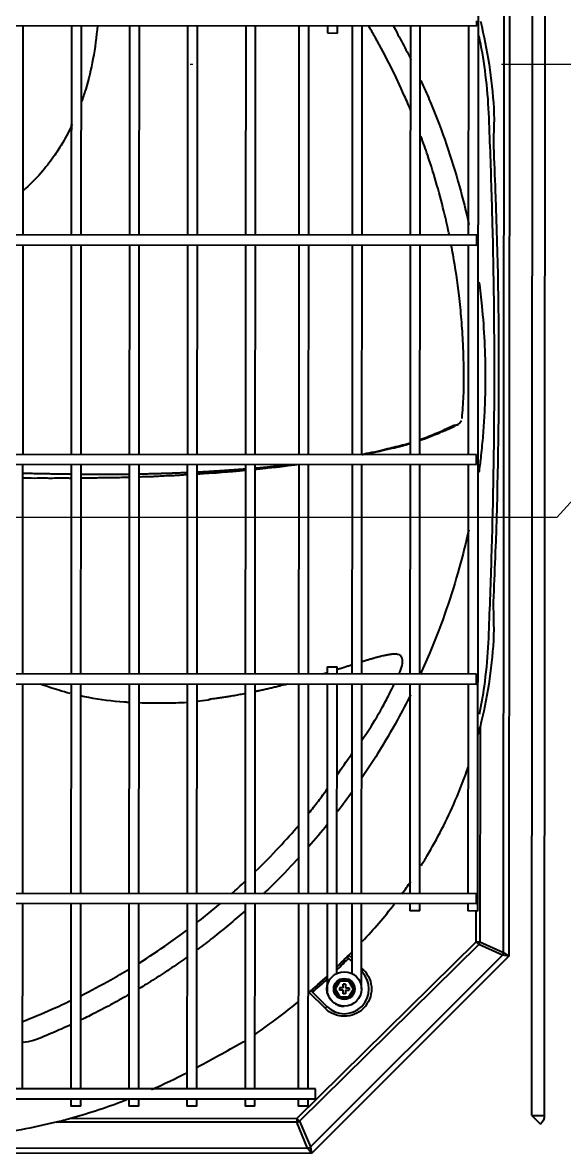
# Model space of a CAD drawing. Extents: x 58467 to 79089, y -33726 to -17391.
# Drawn here: x 72378.04 to 72399.96, y -20731.11 to -20685.37 of the extents above; entities that cross this region are included whole.
import ezdxf
from ezdxf.enums import TextEntityAlignment as Align

# ---------------------------------------------------------------- set-up
doc = ezdxf.new("R2010")
doc.units = 0
doc.header["$LTSCALE"] = 100
doc.linetypes.add('DASHDOT2', pattern=[0.5, 0.25, -0.125, 0, -0.125])
doc.layers.add('+ENTE-ST-DOSEME USTU KONDDRENAJ', color=110, linetype='DOSEMEUSTUKONDENSDRENAJ_LINE', lineweight=40)
doc.layers.add('BA_axis', color=5, linetype='DASHDOT2')
doc.layers.add('BA_text_material', color=12, linetype='Continuous')
doc.styles.add('dim', font='simplex.shx', dxfattribs={"width": 0.7})
doc.styles.add('text1', font='arial.ttf', dxfattribs={"height": 20})
doc.linetypes.add('DOSEMEUSTUKONDENSDRENAJ_LINE', pattern='A,300,-40,["CD",Standard,S=15,R=0,X=-35,Y=-7.5],0', length=340)
doc.dimstyles.new('1_100', dxfattribs={"dimtxt": 8, "dimasz": 3, "dimexe": 6, "dimexo": 0, "dimgap": 2, "dimtad": 0, "dimdec": 1, "dimzin": 11, "dimtxsty": 'dim', "dimblk": 'DOT', "dimcen": 0, "dimdle": 1.25, "dimclrt": 256, "dimadec": 0, "dimazin": 0, "dimtfac": 1.25, "dimtdec": 1, "dimtix": 1, "dimtofl": 0, "dimtmove": 1, "dimatfit": 3, "dimldrblk": 'DOT', "dimfxl": 20, "dimfxlon": 1, "dimtolj": 1, "dimtzin": 0, "dimarcsym": 0})

# ---------------------------------------------------------------- blocks, each defined once
blk = doc.blocks.new('*U176')
blk.add_line((0, 0), (0, -696))
at = {"linetype": 'Continuous', "style": 'text1'}
blk.add_attdef('1', text='', height=40, dxfattribs=at).set_placement((0, 38), align=Align.MIDDLE)
blk = doc.blocks.new('AXIS')
at = {"layer": 'BA_axis', "xscale": -1, "rotation": 270}
blk.add_blockref('*U176', (4176.09, -33135.267), dxfattribs=at)
blk = doc.blocks.new('_Dot')
at = {"color": 0, "linetype": 'ByBlock', "lineweight": -2}
blk.add_line((-0.5, 0), (-1, 0), dxfattribs=at)
at = {"color": 0, "linetype": 'ByBlock', "const_width": 0.5}
blk.add_lwpolyline([(-0.25, 0, 1), (0.25, 0, 1)], format="xyb", close=True, dxfattribs=at)
blk = doc.blocks.new('4. KAT')
at = {"color": 3}
for p, q in [((54186.454, -33430.655, -3.339), (54186.495, -33362.65, -3.339)), ((54186.995, -33362.65, -3.339), (54186.954, -33430.655, -3.339)), ((54185.547, -33375.163, -3.339), (54185.517, -33424.218, -3.339)), ((54185.305, -33424.066, -3.339), (54185.335, -33375.315, -3.339)), ((54184.263, -33422.387, -3.339), (54184.291, -33376.994, -3.339)), ((54065.865, -33386.5, -3.339), (54184.228, -33386.572, -3.339)), ((54165.869, -33395.04, -3.339), (54165.874, -33386.562, -3.339)), ((54167.824, -33386.563, -3.339), (54167.819, -33395.041, -3.339)), ((54168.219, -33395.042, -3.339), (54168.224, -33386.563, -3.339)), ((54170.173, -33386.564, -3.339), (54170.168, -33395.043, -3.339)), ((54170.568, -33395.043, -3.339), (54170.573, -33386.564, -3.339)), ((54172.523, -33386.566, -3.339), (54172.518, -33395.044, -3.339)), ((54172.918, -33395.044, -3.339), (54172.923, -33386.566, -3.339)), ((54174.873, -33386.567, -3.339), (54174.868, -33395.046, -3.339)), ((54175.268, -33395.046, -3.339), (54175.273, -33386.567, -3.339)), ((54177.029, -33386.568, -3.339), (54177.024, -33395.047, -3.339)), ((54177.424, -33395.047, -3.339), (54177.429, -33386.569, -3.339)), ((54178.186, -33386.568, -3.339), (54178.186, -33386.868, -3.339)), ((54178.586, -33386.869, -3.339), (54178.586, -33386.569, -3.339)), ((54179.186, -33386.569, -3.339), (54179.181, -33395.048, -3.339)), ((54179.581, -33395.048, -3.339), (54179.586, -33386.57, -3.339)), ((54181.536, -33386.571, -3.339), (54181.531, -33395.05, -3.339)), ((54181.93, -33395.05, -3.339), (54181.936, -33386.571, -3.339)), ((54183.885, -33386.572, -3.339), (54183.88, -33395.051, -3.339)), ((54184.228, -33386.572, -3.339), (54184.228, -33386.372, -3.339)), ((54178.186, -33386.868, -3.339), (54178.586, -33386.869, -3.339)), ((54184.223, -33395.051, -3.339), (54065.86, -33394.979, -3.339)), ((54065.86, -33395.379, -3.339), (54184.223, -33395.451, -3.339)), ((54184.223, -33395.251, -3.339), (54184.223, -33395.051, -3.339)), ((54184.223, -33395.451, -3.339), (54184.223, -33395.251, -3.339)), ((54165.864, -33403.918, -3.339), (54165.869, -33395.44, -3.339)), ((54167.818, -33395.441, -3.339), (54167.813, -33403.919, -3.339)), ((54168.213, -33403.919, -3.339), (54168.218, -33395.442, -3.339)), ((54170.168, -33395.443, -3.339), (54170.163, -33403.92, -3.339)), ((54170.563, -33403.921, -3.339), (54170.568, -33395.443, -3.339)), ((54172.518, -33395.444, -3.339), (54172.513, -33403.922, -3.339)), ((54172.912, -33403.922, -3.339), (54172.918, -33395.444, -3.339)), ((54174.867, -33395.446, -3.339), (54174.862, -33403.923, -3.339)), ((54175.262, -33403.923, -3.339), (54175.267, -33395.446, -3.339)), ((54177.024, -33395.447, -3.339), (54177.019, -33403.925, -3.339)), ((54177.419, -33403.925, -3.339), (54177.424, -33395.447, -3.339)), ((54179.18, -33395.448, -3.339), (54179.175, -33403.926, -3.339)), ((54179.575, -33403.926, -3.339), (54179.581, -33395.448, -3.339)), ((54181.53, -33395.449, -3.339), (54181.525, -33403.928, -3.339)), ((54181.925, -33403.928, -3.339), (54181.93, -33395.449, -3.339)), ((54183.88, -33395.451, -3.339), (54183.875, -33403.929, -3.339)), ((54184.218, -33403.929, -3.339), (54065.855, -33403.857, -3.339)), ((54184.218, -33404.129, -3.339), (54184.218, -33403.929, -3.339)), ((54065.855, -33404.257, -3.339), (54184.217, -33404.329, -3.339)), ((54165.858, -33412.796, -3.339), (54165.863, -33404.318, -3.339)), ((54167.813, -33404.319, -3.339), (54167.808, -33412.798, -3.339)), ((54168.208, -33412.798, -3.339), (54168.213, -33404.319, -3.339)), ((54170.163, -33404.32, -3.339), (54170.158, -33412.799, -3.339)), ((54170.557, -33412.799, -3.339), (54170.563, -33404.321, -3.339)), ((54172.512, -33404.322, -3.339), (54172.507, -33412.8, -3.339)), ((54172.907, -33412.801, -3.339), (54172.912, -33404.322, -3.339)), ((54174.862, -33404.323, -3.339), (54174.857, -33412.802, -3.339)), ((54175.257, -33412.802, -3.339), (54175.262, -33404.323, -3.339)), ((54177.018, -33404.325, -3.339), (54177.013, -33412.803, -3.339)), ((54177.413, -33412.803, -3.339), (54177.418, -33404.325, -3.339)), ((54179.175, -33404.326, -3.339), (54179.17, -33412.805, -3.339)), ((54179.57, -33412.805, -3.339), (54179.575, -33404.326, -3.339)), ((54179.57, -33412.805, -3.339), (54179.575, -33404.326, -3.339)), ((54181.525, -33404.327, -3.339), (54181.52, -33412.806, -3.339)), ((54181.92, -33412.807, -3.339), (54181.925, -33404.327, -3.339)), ((54183.874, -33404.328, -3.339), (54183.869, -33412.808, -3.339)), ((54184.217, -33404.329, -3.339), (54184.218, -33404.129, -3.339)), ((54184.212, -33412.808, -3.339), (54065.849, -33412.736, -3.339)), ((54178.171, -33412.504, -3.339), (54178.17, -33412.805, -3.339)), ((54178.57, -33412.805, -3.339), (54178.571, -33412.505, -3.339)), ((54065.849, -33413.136, -3.339), (54184.212, -33413.208, -3.339)), ((54165.853, -33421.675, -3.339), (54165.858, -33413.196, -3.339)), ((54167.808, -33413.198, -3.339), (54167.802, -33421.676, -3.339)), ((54168.202, -33421.676, -3.339), (54168.208, -33413.198, -3.339)), ((54170.157, -33413.199, -3.339), (54170.152, -33421.678, -3.339)), ((54170.552, -33421.678, -3.339), (54170.557, -33413.199, -3.339)), ((54172.507, -33413.2, -3.339), (54172.502, -33421.679, -3.339)), ((54172.902, -33421.679, -3.339), (54172.907, -33413.201, -3.339)), ((54174.857, -33413.202, -3.339), (54174.851, -33421.68, -3.339)), ((54175.251, -33421.681, -3.339), (54175.256, -33413.202, -3.339)), ((54177.013, -33413.203, -3.339), (54177.008, -33421.682, -3.339)), ((54177.408, -33421.682, -3.339), (54177.413, -33413.203, -3.339)), ((54178.17, -33413.204, -3.339), (54178.165, -33421.683, -3.339)), ((54178.565, -33421.683, -3.339), (54178.57, -33413.205, -3.339)), ((54179.17, -33413.205, -3.339), (54179.164, -33421.683, -3.339)), ((54179.565, -33421.683, -3.339), (54179.57, -33413.205, -3.339)), ((54181.519, -33413.206, -3.339), (54181.514, -33421.685, -3.339)), ((54181.914, -33421.685, -3.339), (54181.919, -33413.207, -3.339)), ((54183.869, -33413.208, -3.339), (54183.864, -33421.686, -3.339)), ((54184.212, -33413.008, -3.339), (54184.212, -33412.808, -3.339)), ((54184.212, -33413.208, -3.339), (54184.212, -33413.008, -3.339)), ((54184.354, -33414.952, -3.339), (54184.348, -33423.632, -3.339)), ((54184.207, -33421.687, -3.339), (54065.844, -33421.615, -3.339)), ((54184.207, -33421.887, -3.339), (54184.207, -33421.687, -3.339)), ((54184.207, -33422.087, -3.339), (54184.207, -33421.887, -3.339)), ((54065.844, -33422.015, -3.339), (54184.207, -33422.087, -3.339)), ((54165.848, -33429.58, -3.339), (54165.853, -33422.075, -3.339)), ((54167.802, -33422.076, -3.339), (54167.798, -33429.581, -3.339)), ((54168.198, -33429.581, -3.339), (54168.202, -33422.076, -3.339)), ((54170.152, -33422.078, -3.339), (54170.147, -33429.583, -3.339)), ((54170.547, -33429.583, -3.339), (54170.552, -33422.078, -3.339)), ((54172.502, -33422.079, -3.339), (54172.497, -33429.584, -3.339)), ((54172.897, -33429.584, -3.339), (54172.901, -33422.079, -3.339)), ((54174.851, -33422.088, -3.339), (54174.84, -33422.081, -3.339)), ((54174.851, -33422.08, -3.339), (54174.847, -33429.585, -3.339)), ((54175.247, -33429.586, -3.339), (54175.251, -33422.081, -3.339)), ((54177.008, -33422.082, -3.339), (54177.003, -33429.587, -3.339)), ((54177.403, -33429.587, -3.339), (54177.408, -33422.082, -3.339)), ((54178.165, -33422.083, -3.339), (54178.164, -33423.217, -3.339)), ((54178.564, -33423.217, -3.339), (54178.565, -33422.083, -3.339)), ((54179.164, -33422.083, -3.339), (54179.164, -33423.218, -3.339)), ((54179.564, -33423.218, -3.339), (54179.564, -33422.083, -3.339)), ((54181.514, -33422.085, -3.339), (54181.514, -33422.385, -3.339)), ((54181.914, -33422.385, -3.339), (54181.514, -33422.385, -3.339)), ((54181.914, -33422.385, -3.339), (54181.914, -33422.085, -3.339)), ((54183.864, -33422.086, -3.339), (54183.863, -33422.386, -3.339)), ((54184.263, -33422.387, -3.339), (54183.863, -33422.386, -3.339)), ((54184.193, -33423.632, -3.339), (54184.194, -33422.386, -3.339)), ((54178.164, -33422.908, -3.339), (54178.163, -33424.371, -3.339)), ((54178.563, -33424.371, -3.339), (54178.564, -33422.908, -3.339)), ((54179.164, -33423.218, -3.339), (54179.163, -33423.5, -3.339)), ((54179.563, -33423.501, -3.339), (54179.563, -33423.218, -3.339)), ((54176.946, -33430.776, -3.339), (54184.193, -33423.632, -3.339)), ((54184.303, -33423.742, -3.339), (54177.056, -33430.886, -3.339)), ((54179.163, -33423.5, -3.339), (54179.163, -33423.866, -3.339)), ((54179.563, -33423.866, -3.339), (54179.563, -33423.501, -3.339)), ((54184.193, -33423.632, -3.339), (54184.348, -33423.632, -3.339)), ((54184.193, -33423.632, -3.339), (54184.303, -33423.742, -3.339)), ((54185.26, -33424.176, -3.339), (54184.303, -33423.742, -3.339)), ((54184.348, -33423.632, -3.339), (54185.305, -33424.066, -3.339)), ((54177.489, -33431.933, -3.339), (54185.26, -33424.176, -3.339)), ((54185.517, -33424.218, -3.339), (54177.531, -33432.191, -3.339)), ((54178.164, -33424.148, -3.339), (54178.163, -33425.525, -3.339)), ((54178.563, -33424.909, -3.339), (54178.563, -33424.149, -3.339)), ((54179.048, -33424.171, -3.339), (54179.163, -33424.286, -3.339)), ((54179.163, -33423.866, -3.339), (54179.163, -33424.149, -3.339)), ((54179.163, -33423.866, -3.339), (54179.163, -33423.866, -3.339)), ((54179.163, -33423.866, -3.339), (54179.163, -33423.866, -3.339)), ((54179.163, -33424.149, -3.339), (54179.163, -33424.909, -3.339)), ((54179.562, -33425.54, -3.339), (54179.563, -33424.149, -3.339)), ((54179.563, -33423.866, -3.339), (54179.563, -33423.866, -3.339)), ((54179.563, -33424.149, -3.339), (54179.563, -33423.866, -3.339)), ((54185.517, -33424.218, -3.339), (54185.26, -33424.176, -3.339)), ((54185.305, -33424.066, -3.339), (54185.517, -33424.218, -3.339)), ((54179.163, -33424.427, -3.339), (54178.978, -33424.242, -3.339)), ((54179.563, -33424.686, -3.339), (54179.641, -33424.764, -3.339)), ((54179.57, -33424.835, -3.339), (54179.563, -33424.828, -3.339)), ((54179.641, -33424.764, -3.339), (54179.57, -33424.835, -3.339)), ((54178.437, -33425.541, -3.339), (54178.65, -33425.173, -3.339)), ((54178.65, -33425.909, -3.339), (54178.437, -33425.541, -3.339)), ((54178.495, -33425.541, -3.339), (54178.437, -33425.541, -3.339)), ((54178.679, -33425.223, -3.339), (54178.495, -33425.541, -3.339)), ((54178.495, -33425.541, -3.339), (54178.679, -33425.859, -3.339)), ((54178.65, -33425.173, -3.339), (54179.075, -33425.174, -3.339)), ((54178.679, -33425.223, -3.339), (54178.65, -33425.173, -3.339)), ((54178.662, -33425.491, -3.339), (54178.662, -33425.591, -3.339)), ((54178.812, -33425.491, -3.339), (54178.662, -33425.491, -3.339)), ((54178.812, -33425.591, -3.339), (54178.662, -33425.591, -3.339)), ((54179.046, -33425.224, -3.339), (54178.679, -33425.223, -3.339)), ((54178.912, -33425.342, -3.339), (54178.812, -33425.341, -3.339)), ((54178.812, -33425.491, -3.339), (54178.812, -33425.341, -3.339)), ((54178.812, -33425.741, -3.339), (54178.812, -33425.591, -3.339)), ((54178.912, -33425.342, -3.339), (54178.912, -33425.491, -3.339)), ((54178.912, -33425.491, -3.339), (54179.062, -33425.492, -3.339)), ((54178.912, -33425.591, -3.339), (54178.912, -33425.741, -3.339)), ((54178.912, -33425.591, -3.339), (54179.062, -33425.592, -3.339)), ((54179.075, -33425.174, -3.339), (54179.046, -33425.224, -3.339)), ((54179.23, -33425.542, -3.339), (54179.046, -33425.224, -3.339)), ((54179.046, -33425.86, -3.339), (54179.23, -33425.542, -3.339)), ((54179.062, -33425.492, -3.339), (54179.062, -33425.592, -3.339)), ((54179.075, -33425.174, -3.339), (54179.287, -33425.542, -3.339)), ((54179.287, -33425.542, -3.339), (54179.075, -33425.91, -3.339)), ((54179.287, -33425.542, -3.339), (54179.23, -33425.542, -3.339)), ((54178.084, -33426.319, -3.339), (54177.447, -33425.681, -3.339)), ((54177.523, -33425.616, -3.339), (54178.155, -33426.248, -3.339)), ((54178.679, -33425.859, -3.339), (54178.65, -33425.909, -3.339)), ((54179.075, -33425.91, -3.339), (54178.65, -33425.909, -3.339)), ((54178.679, -33425.859, -3.339), (54179.046, -33425.86, -3.339)), ((54178.912, -33425.741, -3.339), (54178.812, -33425.741, -3.339)), ((54179.075, -33425.91, -3.339), (54179.046, -33425.86, -3.339)), ((54178.084, -33426.319, -3.339), (54178.155, -33426.248, -3.339)), ((54177.703, -33429.587, -3.339), (54072.248, -33429.523, -3.339)), ((54177.703, -33429.787, -3.339), (54177.703, -33429.587, -3.339)), ((54072.247, -33429.923, -3.339), (54177.703, -33429.987, -3.339)), ((54167.797, -33429.981, -3.339), (54167.797, -33430.281, -3.339)), ((54168.197, -33430.282, -3.339), (54168.197, -33429.981, -3.339)), ((54170.147, -33429.983, -3.339), (54170.147, -33430.283, -3.339)), ((54170.547, -33430.283, -3.339), (54170.547, -33429.983, -3.339)), ((54172.497, -33429.984, -3.339), (54172.497, -33430.284, -3.339)), ((54172.896, -33430.284, -3.339), (54172.897, -33429.984, -3.339)), ((54174.846, -33429.985, -3.339), (54174.846, -33430.286, -3.339)), ((54175.246, -33430.286, -3.339), (54175.246, -33429.986, -3.339)), ((54177.003, -33429.987, -3.339), (54177.003, -33430.287, -3.339)), ((54177.403, -33430.287, -3.339), (54177.403, -33429.987, -3.339)), ((54177.703, -33429.987, -3.339), (54177.703, -33429.787, -3.339)), ((54168.197, -33430.282, -3.339), (54167.797, -33430.281, -3.339)), ((54170.547, -33430.283, -3.339), (54170.147, -33430.283, -3.339)), ((54172.896, -33430.284, -3.339), (54172.497, -33430.284, -3.339)), ((54175.246, -33430.286, -3.339), (54174.846, -33430.286, -3.339)), ((54177.403, -33430.287, -3.339), (54177.003, -33430.287, -3.339)), ((54176.946, -33430.931, -3.339), (54167.199, -33430.925, -3.339)), ((54167.784, -33430.77, -3.339), (54176.946, -33430.776, -3.339)), ((54176.946, -33430.776, -3.339), (54176.946, -33430.931, -3.339)), ((54176.946, -33430.776, -3.339), (54177.056, -33430.886, -3.339)), ((54177.379, -33431.979, -3.339), (54176.946, -33430.931, -3.339)), ((54177.056, -33430.886, -3.339), (54177.489, -33431.933, -3.339)), ((54186.454, -33430.655, -3.339), (54186.954, -33430.655, -3.339)), ((54186.454, -33430.655, -3.339), (54186.807, -33431.008, -3.339)), ((54072.526, -33431.915, -3.339), (54177.379, -33431.979, -3.339)), ((54177.531, -33432.191, -3.339), (54177.379, -33431.979, -3.339)), ((54177.489, -33431.933, -3.339), (54177.531, -33432.191, -3.339)), ((54177.531, -33432.191, -3.339), (54072.373, -33432.127, -3.339))]:
    blk.add_line(p, q, dxfattribs=at)
for radius in [0.7, 0.425, 0.425]:
    blk.add_circle((54178.862, -33425.541, -3.339), radius, dxfattribs=at)
at = {"color": 3, "extrusion": (0, 0, -1)}
for centre, radius, start, end in [((-54178.862, -33425.541, 3.339), 1.1, 135.0349, 315.0349), ((-54186.454, -33430.655, 3.339), 0.5, 180.0349, 225.0349)]:
    blk.add_arc(centre, radius, start, end, dxfattribs=at)
at = {"color": 3}
blk.add_arc((54178.862, -33425.541, -3.339), 1, 224.9651, 44.9651, dxfattribs=at)
for centre, major_axis in [((54184.193, -33423.632, -3.339), (-0.084, -0.203)), ((54185.15, -33424.066, -3.339), (-0.084, -0.203)), ((54176.946, -33430.776, -3.339), (-0.203, -0.084)), ((54177.379, -33431.823, -3.339), (-0.203, -0.084))]:
    blk.add_ellipse(centre, major_axis=major_axis, ratio=0.678598, start_param=1.296782, end_param=1.844811, dxfattribs=at)
for points, knots in [([(54168.874, -33386.563, -3.339), (54168.838, -33387.019, -3.339), (54168.722, -33387.886, -3.339), (54168.479, -33388.911, -3.339), (54168.295, -33389.476, -3.339), (54168.237, -33389.641, -3.339)], [0, 0, 0, 0, 0.437836, 0.834264, 1, 1, 1, 1]), ([(54181.557, -33390.011, -3.339), (54181.475, -33389.813, -3.339), (54181.048, -33388.817, -3.339), (54180.474, -33387.665, -3.339), (54179.931, -33386.722, -3.339), (54179.839, -33386.565, -3.339)], [0, 0, 0, 0, 0.170646, 0.861893, 1, 1, 1, 1]), ([(54180.823, -33386.557, -3.339), (54180.894, -33386.683, -3.339), (54181.092, -33387.039, -3.339), (54181.338, -33387.504, -3.339), (54181.509, -33387.844, -3.339), (54181.561, -33387.95, -3.339)], [0, 0, 0, 0, 0.275017, 0.774969, 1, 1, 1, 1]), ([(54184.371, -33386.395, -3.339), (54184.658, -33387.549, -3.339), (54184.836, -33388.721, -3.339), (54184.945, -33390.506, -3.339), (54184.88, -33391.102, -3.339), (54184.935, -33392.295, -3.339), (54184.959, -33392.892, -3.339), (54185.067, -33395.88, -3.339), (54185.109, -33398.278, -3.339), (54185.107, -33400.674, -3.339)], [0, 0, 0, 0, 0.25, 0.25, 0.375, 0.375, 0.5, 0.5, 1, 1, 1, 1]), ([(54184.938, -33400.794, -3.339), (54184.939, -33398.721, -3.339), (54184.913, -33396.649, -3.339), (54184.835, -33393.541, -3.339), (54184.803, -33392.505, -3.339), (54184.745, -33390.952, -3.339), (54184.728, -33390.434, -3.339), (54184.674, -33389.402, -3.339), (54184.626, -33388.889, -3.339), (54184.494, -33387.91, -3.339), (54184.413, -33387.443, -3.339), (54184.315, -33386.979, -3.339)], [0, 0, 0, 0, 0.44833, 0.44833, 0.672495, 0.672495, 0.784577, 0.784577, 0.89666, 0.89666, 1, 1, 1, 1]), ([(54181.964, -33388.795, -3.339), (54182.001, -33388.876, -3.339), (54182.142, -33389.19, -3.339), (54182.741, -33390.585, -3.339), (54183.379, -33392.442, -3.339), (54183.788, -33394.094, -3.339), (54183.901, -33394.61, -3.339)], [0, 0, 0, 0, 0.043362, 0.168663, 0.74173, 1, 1, 1, 1]), ([(54167.859, -33390.564, -3.339), (54167.742, -33390.813, -3.339), (54167.519, -33391.238, -3.339), (54167.12, -33391.865, -3.339), (54166.634, -33392.504, -3.339), (54166.187, -33392.965, -3.339), (54165.905, -33393.215, -3.339), (54165.875, -33393.242, -3.339)], [0, 0, 0, 0, 0.248237, 0.430741, 0.666692, 0.9639, 1, 1, 1, 1]), ([(54183.113, -33395.051, -3.339), (54183.056, -33394.778, -3.339), (54182.816, -33393.704, -3.339), (54182.433, -33392.366, -3.339), (54182.057, -33391.3, -3.339), (54181.96, -33391.039, -3.339)], [0, 0, 0, 0, 0.204786, 0.80511, 1, 1, 1, 1]), ([(54183.625, -33402.457, -3.339), (54183.655, -33402.153, -3.339), (54183.698, -33401.561, -3.339), (54183.704, -33400.56, -3.339), (54183.681, -33399.526, -3.339), (54183.611, -33398.462, -3.339), (54183.491, -33397.257, -3.339), (54183.344, -33396.258, -3.339), (54183.217, -33395.577, -3.339), (54183.193, -33395.45, -3.339)], [0, 0, 0, 0, 0.125694, 0.246952, 0.424132, 0.567334, 0.705272, 0.945108, 1, 1, 1, 1]), ([(54184.311, -33396.938, -3.339), (54184.354, -33397.263, -3.339), (54184.448, -33398.064, -3.339), (54184.547, -33399.35, -3.339), (54184.561, -33400.311, -3.339), (54184.567, -33400.794, -3.339)], [0, 0, 0, 0, 0.254972, 0.625378, 1, 1, 1, 1]), ([(54184.567, -33400.794, -3.339), (54184.565, -33401.069, -3.339), (54184.56, -33401.617, -3.339), (54184.523, -33402.436, -3.339), (54184.465, -33403.248, -3.339), (54184.391, -33403.986, -3.339), (54184.333, -33404.453, -3.339), (54184.306, -33404.651, -3.339)], [0, 0, 0, 0, 0.213165, 0.424969, 0.635409, 0.844484, 1, 1, 1, 1]), ([(54184.338, -33414.418, -3.339), (54184.414, -33414.045, -3.339), (54184.478, -33413.669, -3.339), (54184.603, -33412.775, -3.339), (54184.654, -33412.255, -3.339), (54184.714, -33411.214, -3.339), (54184.73, -33410.693, -3.339), (54184.791, -33409.131, -3.339), (54184.825, -33408.089, -3.339), (54184.908, -33404.963, -3.339), (54184.937, -33402.879, -3.339), (54184.938, -33400.794, -3.339)], [0, 0, 0, 0, 0.084354, 0.084354, 0.19881, 0.19881, 0.313265, 0.313265, 0.542177, 0.542177, 1, 1, 1, 1]), ([(54185.107, -33400.674, -3.339), (54185.106, -33403.072, -3.339), (54185.061, -33405.468, -3.339), (54184.95, -33408.46, -3.339), (54184.924, -33409.059, -3.339), (54184.868, -33410.253, -3.339), (54184.932, -33410.851, -3.339), (54184.82, -33412.637, -3.339), (54184.64, -33413.806, -3.339), (54184.354, -33414.952, -3.339)], [0, 0, 0, 0, 0.5, 0.5, 0.625, 0.625, 0.75, 0.75, 1, 1, 1, 1]), ([(54181.925, -33403.312, -3.339), (54181.976, -33403.294, -3.339), (54182.235, -33403.201, -3.339), (54182.577, -33403.062, -3.339), (54182.935, -33402.906, -3.339), (54183.114, -33402.817, -3.339), (54183.226, -33402.764, -3.339), (54183.313, -33402.732, -3.339), (54183.406, -33402.723, -3.339), (54183.451, -33402.715, -3.339), (54183.47, -33402.712, -3.339)], [0, 0, 0, 0, 0.085996, 0.432677, 0.579521, 0.710147, 0.777201, 0.826739, 0.904569, 1, 1, 1, 1]), ([(54183.336, -33402.771, -3.339), (54183.368, -33402.753, -3.339), (54183.432, -33402.717, -3.339), (54183.506, -33402.677, -3.339), (54183.555, -33402.621, -3.339), (54183.589, -33402.57, -3.339), (54183.603, -33402.543, -3.339)], [0, 0, 0, 0, 0.181976, 0.413188, 0.708779, 1, 1, 1, 1]), ([(54181.926, -33403.346, -3.339), (54181.953, -33403.337, -3.339), (54182.015, -33403.315, -3.339), (54182.099, -33403.285, -3.339), (54182.178, -33403.256, -3.339), (54182.256, -33403.226, -3.339), (54182.332, -33403.196, -3.339), (54182.419, -33403.162, -3.339), (54182.493, -33403.132, -3.339), (54182.565, -33403.102, -3.339), (54182.626, -33403.077, -3.339), (54182.687, -33403.052, -3.339), (54182.755, -33403.023, -3.339), (54182.821, -33402.994, -3.339), (54182.887, -33402.966, -3.339), (54182.938, -33402.944, -3.339), (54182.994, -33402.92, -3.339), (54183.039, -33402.9, -3.339), (54183.093, -33402.877, -3.339), (54183.134, -33402.859, -3.339), (54183.181, -33402.838, -3.339), (54183.223, -33402.82, -3.339), (54183.258, -33402.805, -3.339), (54183.295, -33402.788, -3.339), (54183.311, -33402.782, -3.339), (54183.316, -33402.78, -3.339)], [0, 0, 0, 0, 0.047147, 0.107974, 0.148526, 0.189077, 0.249904, 0.290456, 0.351283, 0.391834, 0.432386, 0.472937, 0.513489, 0.574316, 0.614867, 0.655419, 0.69597, 0.736522, 0.777073, 0.817625, 0.858176, 0.898727, 0.939279, 0.97983, 1, 1, 1, 1]), ([(54179.58, -33403.91, -3.339), (54179.645, -33403.897, -3.339), (54179.861, -33403.851, -3.339), (54180.072, -33403.812, -3.339), (54180.422, -33403.735, -3.339), (54180.627, -33403.671, -3.339), (54180.863, -33403.621, -3.339), (54181.044, -33403.581, -3.339), (54181.226, -33403.534, -3.339), (54181.372, -33403.491, -3.339), (54181.468, -33403.463, -3.339), (54181.528, -33403.445, -3.339), (54181.558, -33403.435, -3.339), (54181.574, -33403.43, -3.339)], [0, 0, 0, 0, 0.098734, 0.346332, 0.396322, 0.571696, 0.645977, 0.72631, 0.812723, 0.903867, 0.955533, 0.977657, 1, 1, 1, 1]), ([(54179.582, -33403.919, -3.339), (54179.604, -33403.915, -3.339), (54179.682, -33403.901, -3.339), (54179.787, -33403.881, -3.339), (54179.924, -33403.855, -3.339), (54180.033, -33403.834, -3.339), (54180.169, -33403.807, -3.339), (54180.276, -33403.785, -3.339), (54180.396, -33403.759, -3.339), (54180.503, -33403.736, -3.339), (54180.622, -33403.71, -3.339), (54180.74, -33403.682, -3.339), (54180.846, -33403.657, -3.339), (54180.951, -33403.632, -3.339), (54181.055, -33403.605, -3.339), (54181.158, -33403.579, -3.339), (54181.259, -33403.551, -3.339), (54181.36, -33403.523, -3.339), (54181.453, -33403.497, -3.339), (54181.507, -33403.48, -3.339), (54181.525, -33403.475, -3.339)], [0, 0, 0, 0, 0.032531, 0.11396, 0.154675, 0.236104, 0.276818, 0.358248, 0.398962, 0.460034, 0.521106, 0.582177, 0.643249, 0.683964, 0.745036, 0.806107, 0.846822, 0.907894, 0.968965, 1, 1, 1, 1]), ([(54172.913, -33404.71, -3.339), (54172.919, -33404.709, -3.339), (54173.041, -33404.7, -3.339), (54173.243, -33404.68, -3.339), (54173.456, -33404.665, -3.339), (54173.631, -33404.658, -3.339), (54173.794, -33404.65, -3.339), (54174.005, -33404.622, -3.339), (54174.236, -33404.607, -3.339), (54174.455, -33404.594, -3.339), (54174.658, -33404.574, -3.339), (54174.788, -33404.559, -3.339), (54174.865, -33404.55, -3.339)], [0, 0, 0, 0, 0.008799, 0.183646, 0.34505, 0.408603, 0.460825, 0.566791, 0.701254, 0.778856, 0.862109, 1, 1, 1, 1]), ([(54172.922, -33404.624, -3.339), (54172.951, -33404.623, -3.339), (54173.045, -33404.618, -3.339), (54173.171, -33404.611, -3.339), (54173.333, -33404.602, -3.339), (54173.478, -33404.594, -3.339), (54173.64, -33404.584, -3.339), (54173.801, -33404.574, -3.339), (54173.946, -33404.565, -3.339), (54174.108, -33404.554, -3.339), (54174.255, -33404.544, -3.339), (54174.419, -33404.533, -3.339), (54174.566, -33404.522, -3.339), (54174.71, -33404.511, -3.339), (54174.807, -33404.503, -3.339), (54174.856, -33404.5, -3.339), (54174.857, -33404.5, -3.339)], [0, 0, 0, 0, 0.043677, 0.144139, 0.194371, 0.294833, 0.370179, 0.445526, 0.545988, 0.596219, 0.696681, 0.772028, 0.847375, 0.922721, 0.998068, 1, 1, 1, 1]), ([(54175.259, -33404.466, -3.339), (54175.282, -33404.464, -3.339), (54175.367, -33404.457, -3.339), (54175.483, -33404.447, -3.339), (54175.64, -33404.433, -3.339), (54175.782, -33404.42, -3.339), (54175.941, -33404.404, -3.339), (54176.084, -33404.39, -3.339), (54176.226, -33404.376, -3.339), (54176.381, -33404.36, -3.339), (54176.52, -33404.345, -3.339), (54176.632, -33404.333, -3.339), (54176.683, -33404.328, -3.339), (54176.704, -33404.325, -3.339)], [0, 0, 0, 0, 0.045948, 0.175933, 0.240925, 0.370909, 0.468398, 0.565886, 0.663374, 0.760863, 0.890847, 0.955839, 1, 1, 1, 1]), ([(54175.26, -33404.515, -3.339), (54175.281, -33404.514, -3.339), (54175.338, -33404.509, -3.339), (54175.487, -33404.496, -3.339), (54175.704, -33404.46, -3.339), (54175.96, -33404.441, -3.339), (54176.187, -33404.419, -3.339), (54176.417, -33404.388, -3.339), (54176.644, -33404.355, -3.339), (54176.834, -33404.336, -3.339), (54176.937, -33404.325, -3.339)], [0, 0, 0, 0, 0.037568, 0.099793, 0.235444, 0.406173, 0.503648, 0.608785, 0.82508, 1, 1, 1, 1]), ([(54165.86, -33404.673, -3.339), (54165.905, -33404.674, -3.339), (54165.996, -33404.676, -3.339), (54166.123, -33404.678, -3.339), (54166.248, -33404.681, -3.339), (54166.374, -33404.684, -3.339), (54166.499, -33404.686, -3.339), (54166.624, -33404.688, -3.339), (54166.748, -33404.69, -3.339), (54166.874, -33404.693, -3.339), (54166.999, -33404.695, -3.339), (54167.124, -33404.698, -3.339), (54167.251, -33404.7, -3.339), (54167.394, -33404.702, -3.339), (54167.524, -33404.704, -3.339), (54167.671, -33404.706, -3.339), (54167.758, -33404.707, -3.339), (54167.811, -33404.708, -3.339), (54167.814, -33404.708, -3.339)], [0, 0, 0, 0, 0.071605, 0.144526, 0.19314, 0.266061, 0.338983, 0.387597, 0.460518, 0.533439, 0.582053, 0.654974, 0.727896, 0.77651, 0.873738, 0.922352, 0.995273, 1, 1, 1, 1]), ([(54165.862, -33404.857, -3.339), (54165.875, -33404.858, -3.339), (54165.983, -33404.863, -3.339), (54166.291, -33404.876, -3.339), (54166.6, -33404.865, -3.339), (54166.846, -33404.87, -3.339), (54166.972, -33404.873, -3.339), (54167.154, -33404.871, -3.339), (54167.35, -33404.854, -3.339), (54167.601, -33404.866, -3.339), (54167.73, -33404.87, -3.339), (54167.78, -33404.871, -3.339)], [0, 0, 0, 0, 0.020061, 0.161151, 0.438961, 0.54767, 0.590018, 0.628584, 0.811988, 0.925322, 1, 1, 1, 1]), ([(54168.211, -33404.712, -3.339), (54168.223, -33404.712, -3.339), (54168.267, -33404.712, -3.339), (54168.36, -33404.713, -3.339), (54168.489, -33404.714, -3.339), (54168.636, -33404.715, -3.339), (54168.781, -33404.715, -3.339), (54168.928, -33404.716, -3.339), (54169.076, -33404.716, -3.339), (54169.209, -33404.715, -3.339), (54169.361, -33404.715, -3.339), (54169.497, -33404.715, -3.339), (54169.664, -33404.714, -3.339), (54169.797, -33404.713, -3.339), (54169.962, -33404.711, -3.339), (54170.071, -33404.71, -3.339), (54170.148, -33404.709, -3.339), (54170.159, -33404.709, -3.339)], [0, 0, 0, 0, 0.018658, 0.069393, 0.145495, 0.221596, 0.297698, 0.3738, 0.449902, 0.526003, 0.576738, 0.678207, 0.728941, 0.83041, 0.881145, 0.982614, 1, 1, 1, 1]), ([(54168.218, -33404.865, -3.339), (54168.247, -33404.864, -3.339), (54168.378, -33404.861, -3.339), (54168.518, -33404.863, -3.339), (54168.681, -33404.866, -3.339), (54168.764, -33404.865, -3.339), (54168.917, -33404.856, -3.339), (54169.095, -33404.848, -3.339), (54169.312, -33404.852, -3.339), (54169.564, -33404.854, -3.339), (54169.851, -33404.839, -3.339), (54170.048, -33404.831, -3.339), (54170.156, -33404.83, -3.339), (54170.162, -33404.83, -3.339)], [0, 0, 0, 0, 0.047203, 0.219949, 0.250675, 0.278328, 0.333689, 0.467407, 0.546264, 0.63201, 0.815334, 0.990362, 1, 1, 1, 1]), ([(54170.563, -33404.821, -3.339), (54170.581, -33404.819, -3.339), (54170.693, -33404.811, -3.339), (54170.865, -33404.807, -3.339), (54171.086, -33404.805, -3.339), (54171.325, -33404.796, -3.339), (54171.578, -33404.776, -3.339), (54171.793, -33404.765, -3.339), (54171.966, -33404.763, -3.339), (54172.123, -33404.759, -3.339), (54172.302, -33404.74, -3.339), (54172.443, -33404.732, -3.339), (54172.512, -33404.729, -3.339)], [0, 0, 0, 0, 0.026236, 0.165323, 0.245888, 0.332132, 0.514466, 0.68062, 0.745287, 0.79789, 0.90324, 1, 1, 1, 1]), ([(54170.565, -33404.703, -3.339), (54170.616, -33404.702, -3.339), (54170.7, -33404.7, -3.339), (54170.852, -33404.697, -3.339), (54170.987, -33404.694, -3.339), (54171.157, -33404.69, -3.339), (54171.308, -33404.686, -3.339), (54171.474, -33404.681, -3.339), (54171.621, -33404.677, -3.339), (54171.769, -33404.672, -3.339), (54171.933, -33404.666, -3.339), (54172.08, -33404.661, -3.339), (54172.244, -33404.655, -3.339), (54172.377, -33404.649, -3.339), (54172.477, -33404.645, -3.339), (54172.512, -33404.643, -3.339)], [0, 0, 0, 0, 0.079108, 0.130174, 0.232307, 0.283373, 0.385506, 0.462105, 0.538704, 0.615303, 0.691903, 0.794035, 0.845101, 0.947234, 1, 1, 1, 1]), ([(54183.895, -33406.972, -3.339), (54183.782, -33407.485, -3.339), (54183.371, -33409.138, -3.339), (54182.698, -33411.09, -3.339), (54182.084, -33412.496, -3.339), (54181.935, -33412.82, -3.339)], [0, 0, 0, 0, 0.254796, 0.827092, 1, 1, 1, 1]), ([(54181.059, -33412.019, -3.339), (54181.045, -33412.014, -3.339), (54181.019, -33412.008, -3.339), (54180.989, -33412.003, -3.339), (54180.944, -33411.999, -3.339), (54180.907, -33411.998, -3.339), (54180.863, -33411.998, -3.339), (54180.812, -33412.001, -3.339), (54180.767, -33412.005, -3.339), (54180.707, -33412.013, -3.339), (54180.655, -33412.021, -3.339), (54180.591, -33412.032, -3.339), (54180.531, -33412.044, -3.339), (54180.455, -33412.06, -3.339), (54180.376, -33412.079, -3.339), (54180.295, -33412.099, -3.339), (54180.222, -33412.118, -3.339), (54180.148, -33412.138, -3.339), (54180.06, -33412.162, -3.339), (54179.969, -33412.188, -3.339), (54179.863, -33412.22, -3.339), (54179.768, -33412.248, -3.339), (54179.671, -33412.278, -3.339), (54179.609, -33412.297, -3.339), (54179.576, -33412.307, -3.339), (54179.571, -33412.309, -3.339)], [0, 0, 0, 0, 0.061068, 0.102482, 0.143896, 0.18531, 0.226724, 0.268138, 0.309552, 0.350965, 0.392379, 0.433793, 0.475207, 0.516621, 0.578742, 0.620156, 0.66157, 0.702984, 0.744398, 0.806519, 0.847933, 0.910054, 0.951468, 0.992881, 1, 1, 1, 1]), ([(54181.075, -33412.808, -3.339), (54181.091, -33412.773, -3.339), (54181.15, -33412.631, -3.339), (54181.213, -33412.437, -3.339), (54181.222, -33412.234, -3.339), (54181.198, -33412.143, -3.339), (54181.163, -33412.085, -3.339), (54181.118, -33412.041, -3.339), (54181.078, -33412.023, -3.339), (54181.047, -33412.015, -3.339)], [0, 0, 0, 0, 0.125875, 0.501642, 0.656556, 0.790033, 0.847053, 0.89779, 1, 1, 1, 1]), ([(54178.171, -33412.748, -3.339), (54178.14, -33412.758, -3.339), (54178.074, -33412.778, -3.339), (54178.007, -33412.798, -3.339), (54177.97, -33412.809, -3.339), (54177.968, -33412.81, -3.339)], [0, 0, 0, 0, 0.464341, 0.973106, 1, 1, 1, 1]), ([(54178.171, -33412.504, -3.339), (54178.171, -33412.504, -3.339), (54178.173, -33412.504, -3.339), (54178.181, -33412.504, -3.339), (54178.19, -33412.504, -3.339), (54178.214, -33412.504, -3.339), (54178.23, -33412.504, -3.339), (54178.265, -33412.504, -3.339), (54178.285, -33412.504, -3.339), (54178.328, -33412.505, -3.339), (54178.35, -33412.505, -3.339), (54178.395, -33412.505, -3.339), (54178.418, -33412.505, -3.339), (54178.46, -33412.505, -3.339), (54178.48, -33412.505, -3.339), (54178.515, -33412.505, -3.339), (54178.53, -33412.505, -3.339), (54178.553, -33412.505, -3.339), (54178.561, -33412.505, -3.339), (54178.569, -33412.505, -3.339), (54178.571, -33412.505, -3.339), (54178.571, -33412.505, -3.339)], [0, 0, 0, 0, 0.072796, 0.072796, 0.180355, 0.180355, 0.287914, 0.287914, 0.395473, 0.395473, 0.503031, 0.503031, 0.61059, 0.61059, 0.718149, 0.718149, 0.825708, 0.825708, 0.933267, 0.933267, 1, 1, 1, 1]), ([(54179.159, -33412.438, -3.339), (54179.153, -33412.44, -3.339), (54179.102, -33412.456, -3.339), (54179.005, -33412.487, -3.339), (54178.879, -33412.527, -3.339), (54178.755, -33412.566, -3.339), (54178.657, -33412.597, -3.339), (54178.59, -33412.618, -3.339), (54178.571, -33412.624, -3.339)], [0, 0, 0, 0, 0.02815, 0.268086, 0.508023, 0.66798, 0.907917, 1, 1, 1, 1]), ([(54167.77, -33413.585, -3.339), (54167.616, -33413.546, -3.339), (54167.215, -33413.436, -3.339), (54166.82, -33413.303, -3.339), (54166.578, -33413.211, -3.339)], [0, 0, 0, 0, 0.381371, 1, 1, 1, 1]), ([(54176.573, -33413.204, -3.339), (54176.506, -33413.222, -3.339), (54176.401, -33413.249, -3.339), (54176.239, -33413.289, -3.339), (54176.087, -33413.327, -3.339), (54175.915, -33413.368, -3.339), (54175.742, -33413.408, -3.339), (54175.568, -33413.447, -3.339), (54175.408, -33413.482, -3.339), (54175.305, -33413.504, -3.339), (54175.26, -33413.513, -3.339)], [0, 0, 0, 0, 0.15983, 0.246701, 0.377006, 0.507312, 0.637617, 0.767923, 0.898228, 1, 1, 1, 1]), ([(54179.572, -33415.472, -3.339), (54179.643, -33415.371, -3.339), (54179.938, -33414.948, -3.339), (54180.311, -33414.326, -3.339), (54180.66, -33413.662, -3.339), (54180.821, -33413.343, -3.339), (54180.887, -33413.209, -3.339)], [0, 0, 0, 0, 0.141815, 0.593329, 0.830923, 1, 1, 1, 1]), ([(54170.114, -33413.95, -3.339), (54170.061, -33413.946, -3.339), (54169.53, -33413.91, -3.339), (54168.892, -33413.826, -3.339), (54168.312, -33413.71, -3.339), (54168.205, -33413.687, -3.339)], [0, 0, 0, 0, 0.083564, 0.830141, 1, 1, 1, 1]), ([(54174.86, -33413.594, -3.339), (54174.787, -33413.608, -3.339), (54174.676, -33413.628, -3.339), (54174.487, -33413.663, -3.339), (54174.311, -33413.693, -3.339), (54174.114, -33413.725, -3.339), (54173.934, -33413.753, -3.339), (54173.752, -33413.779, -3.339), (54173.57, -33413.804, -3.339), (54173.449, -33413.82, -3.339), (54173.388, -33413.827, -3.339)], [0, 0, 0, 0, 0.150864, 0.231719, 0.393427, 0.514709, 0.635991, 0.757272, 0.878554, 1, 1, 1, 1]), ([(54181.545, -33413.636, -3.339), (54181.376, -33413.976, -3.339), (54180.953, -33414.785, -3.339), (54180.297, -33415.909, -3.339), (54179.795, -33416.68, -3.339), (54179.576, -33417.002, -3.339)], [0, 0, 0, 0, 0.29252, 0.701104, 1, 1, 1, 1]), ([(54172.512, -33413.952, -3.339), (54172.199, -33413.973, -3.339), (54171.545, -33413.986, -3.339), (54170.893, -33413.983, -3.339), (54170.556, -33413.971, -3.339)], [0, 0, 0, 0, 0.483114, 1, 1, 1, 1]), ([(54173.44, -33413.834, -3.339), (54173.411, -33413.84, -3.339), (54173.236, -33413.873, -3.339), (54173.059, -33413.899, -3.339), (54172.911, -33413.916, -3.339)], [0, 0, 0, 0, 0.168799, 1, 1, 1, 1]), ([(54178.568, -33416.882, -3.339), (54178.757, -33416.611, -3.339), (54178.955, -33416.325, -3.339), (54179.159, -33416.042, -3.339), (54179.168, -33416.03, -3.339)], [0, 0, 0, 0, 0.95904, 1, 1, 1, 1]), ([(54181.973, -33420.546, -3.339), (54182.051, -33420.423, -3.339), (54182.126, -33420.299, -3.339), (54182.63, -33419.453, -3.339), (54183.017, -33418.696, -3.339), (54183.547, -33417.466, -3.339), (54183.725, -33417.004, -3.339), (54183.886, -33416.535, -3.339)], [0, 0, 0, 0, 0.098577, 0.098577, 0.666537, 0.666537, 1, 1, 1, 1]), ([(54177.427, -33418.431, -3.339), (54177.558, -33418.269, -3.339), (54177.811, -33417.945, -3.339), (54178.053, -33417.612, -3.339), (54178.172, -33417.447, -3.339)], [0, 0, 0, 0, 0.50822, 1, 1, 1, 1]), ([(54175.271, -33420.781, -3.339), (54175.596, -33420.464, -3.339), (54176.191, -33419.854, -3.339), (54176.769, -33419.213, -3.339), (54177.031, -33418.908, -3.339)], [0, 0, 0, 0, 0.536431, 1, 1, 1, 1]), ([(54174.873, -33422.358, -3.339), (54174.862, -33422.368, -3.339), (54174.639, -33422.565, -3.339), (54174.2, -33422.943, -3.339), (54173.562, -33423.46, -3.339), (54173.134, -33423.787, -3.339), (54172.927, -33423.941, -3.339)], [0, 0, 0, 0, 0.017533, 0.356451, 0.69177, 1, 1, 1, 1]), ([(54170.558, -33424.492, -3.339), (54170.958, -33424.241, -3.339), (54171.614, -33423.808, -3.339), (54172.26, -33423.34, -3.339), (54172.513, -33423.15, -3.339)], [0, 0, 0, 0, 0.605389, 1, 1, 1, 1]), ([(54172.518, -33424.24, -3.339), (54172.416, -33424.313, -3.339), (54172.092, -33424.542, -3.339), (54171.541, -33424.915, -3.339), (54170.99, -33425.265, -3.339), (54170.664, -33425.464, -3.339), (54170.567, -33425.522, -3.339)], [0, 0, 0, 0, 0.160934, 0.509713, 0.854631, 1, 1, 1, 1]), ([(54168.204, -33425.812, -3.339), (54168.61, -33425.61, -3.339), (54169.263, -33425.264, -3.339), (54169.911, -33424.887, -3.339), (54170.157, -33424.738, -3.339)], [0, 0, 0, 0, 0.619127, 1, 1, 1, 1]), ([(54178.163, -33425.541, -3.339), (54178.163, -33425.602, -3.339), (54178.177, -33425.715, -3.339), (54178.253, -33425.91, -3.339), (54178.395, -33426.082, -3.339), (54178.583, -33426.192, -3.339), (54178.737, -33426.234, -3.339), (54178.824, -33426.241, -3.339), (54178.859, -33426.24, -3.339)], [0, 0, 0, 0, 0.164287, 0.313707, 0.566616, 0.76053, 0.902583, 1, 1, 1, 1]), ([(54165.85, -33426.854, -3.339), (54166.245, -33426.701, -3.339), (54166.897, -33426.43, -3.339), (54167.547, -33426.131, -3.339), (54167.803, -33426.008, -3.339)], [0, 0, 0, 0, 0.605591, 1, 1, 1, 1]), ([(54170.166, -33425.759, -3.339), (54169.941, -33425.889, -3.339), (54169.489, -33426.143, -3.339), (54168.837, -33426.486, -3.339), (54168.41, -33426.697, -3.339), (54168.214, -33426.792, -3.339)], [0, 0, 0, 0, 0.352089, 0.704456, 1, 1, 1, 1]), ([(54175.256, -33427.373, -3.339), (54175.26, -33427.37, -3.339), (54175.264, -33427.368, -3.339), (54175.871, -33426.95, -3.339), (54176.455, -33426.509, -3.339), (54177.019, -33426.044, -3.339)], [0, 0, 0, 0, 0.006395, 0.006395, 1, 1, 1, 1]), ([(54167.813, -33426.981, -3.339), (54167.682, -33427.041, -3.339), (54167.322, -33427.205, -3.339), (54166.673, -33427.483, -3.339), (54166.151, -33427.689, -3.339), (54165.86, -33427.704, -3.339)], [0, 0, 0, 0, 0.204884, 0.559596, 1, 1, 1, 1]), ([(54167.199, -33430.925, -3.339), (54166.262, -33431.162, -3.339), (54165.316, -33431.343, -3.339), (54163.886, -33431.533, -3.339), (54163.407, -33431.583, -3.339), (54162.444, -33431.653, -3.339), (54161.961, -33431.672, -3.339), (54160.506, -33431.704, -3.339), (54159.535, -33431.716, -3.339), (54157.592, -33431.739, -3.339), (54156.62, -33431.748, -3.339), (54155.648, -33431.754, -3.339)], [0, 0, 0, 0, 0.25, 0.25, 0.375, 0.375, 0.5, 0.5, 0.75, 0.75, 1, 1, 1, 1])]:
    blk.add_open_spline(points, degree=3, knots=knots, dxfattribs=at)
for points in [[(54167.826, -33390.554, -3.339), (54167.816, -33390.599, -3.339), (54167.808, -33390.645, -3.339), (54167.802, -33390.69, -3.339)], [(54184.269, -33415.278, -3.339), (54184.299, -33415.169, -3.339), (54184.327, -33415.06, -3.339), (54184.354, -33414.952, -3.339)], [(54179.192, -33417.553, -3.339), (54178.997, -33417.827, -3.339), (54178.796, -33418.097, -3.339), (54178.591, -33418.364, -3.339)], [(54178.176, -33418.892, -3.339), (54177.935, -33419.193, -3.339), (54177.687, -33419.489, -3.339), (54177.433, -33419.779, -3.339)], [(54177.033, -33420.222, -3.339), (54176.727, -33420.554, -3.339), (54176.413, -33420.879, -3.339), (54176.099, -33421.203, -3.339)], [(54174.29, -33421.698, -3.339), (54174.485, -33421.524, -3.339), (54174.678, -33421.347, -3.339), (54174.87, -33421.166, -3.339)], [(54176.099, -33421.203, -3.339), (54175.929, -33421.37, -3.339), (54175.76, -33421.536, -3.339), (54175.588, -33421.7, -3.339)], [(54181.203, -33421.686, -3.339), (54181.321, -33421.524, -3.339), (54181.436, -33421.361, -3.339), (54181.549, -33421.195, -3.339)], [(54172.915, -33422.843, -3.339), (54173.226, -33422.6, -3.339), (54173.535, -33422.35, -3.339), (54173.839, -33422.09, -3.339)], [(54179.597, -33423.612, -3.339), (54180.054, -33423.131, -3.339), (54180.484, -33422.629, -3.339), (54180.886, -33422.108, -3.339)], [(54178.566, -33424.654, -3.339), (54178.709, -33424.514, -3.339), (54178.851, -33424.372, -3.339), (54178.992, -33424.228, -3.339)], [(54178.577, -33424.632, -3.339), (54178.736, -33424.477, -3.339), (54178.894, -33424.319, -3.339), (54179.05, -33424.159, -3.339)], [(54178.978, -33424.242, -3.339), (54179.001, -33424.219, -3.339), (54179.025, -33424.195, -3.339), (54179.048, -33424.171, -3.339)], [(54179.048, -33424.171, -3.339), (54179.065, -33424.153, -3.339), (54179.083, -33424.135, -3.339), (54179.1, -33424.117, -3.339)], [(54179.1, -33424.117, -3.339), (54179.125, -33424.093, -3.339), (54179.15, -33424.068, -3.339), (54179.174, -33424.044, -3.339)], [(54178.566, -33424.654, -3.339), (54178.704, -33424.519, -3.339), (54178.842, -33424.381, -3.339), (54178.978, -33424.242, -3.339)], [(54178.576, -33424.756, -3.339), (54178.735, -33424.601, -3.339), (54178.893, -33424.444, -3.339), (54179.049, -33424.284, -3.339)], [(54177.409, -33425.702, -3.339), (54177.669, -33425.478, -3.339), (54177.926, -33425.248, -3.339), (54178.178, -33425.013, -3.339)], [(54177.508, -33425.629, -3.339), (54177.731, -33425.435, -3.339), (54177.95, -33425.237, -3.339), (54178.166, -33425.036, -3.339)], [(54177.523, -33425.616, -3.339), (54177.741, -33425.426, -3.339), (54177.955, -33425.233, -3.339), (54178.166, -33425.036, -3.339)], [(54177.561, -33425.689, -3.339), (54177.769, -33425.508, -3.339), (54177.974, -33425.323, -3.339), (54178.176, -33425.135, -3.339)], [(54177.447, -33425.681, -3.339), (54177.473, -33425.659, -3.339), (54177.498, -33425.637, -3.339), (54177.523, -33425.616, -3.339)], [(54172.913, -33428.707, -3.339), (54173.58, -33428.349, -3.339), (54174.232, -33427.96, -3.339), (54174.862, -33427.638, -3.339)], [(54171.068, -33429.604, -3.339), (54171.558, -33429.39, -3.339), (54172.041, -33429.16, -3.339), (54172.518, -33428.915, -3.339)], [(54167.784, -33430.77, -3.339), (54168.56, -33430.554, -3.339), (54169.322, -33430.302, -3.339), (54170.068, -33430.014, -3.339)], [(54167.199, -33430.925, -3.339), (54167.391, -33430.877, -3.339), (54167.588, -33430.825, -3.339), (54167.784, -33430.77, -3.339)]]:
    blk.add_open_spline(points, degree=3, dxfattribs=at)

msp = doc.modelspace()

# ---------------------------------------------------------------- block references
at = {"layer": '+ENTE-ST-DOSEME USTU KONDDRENAJ', "color": 3, "linetype": 'Continuous'}
msp.add_blockref('4. KAT', (18212.194, 12701.082), dxfattribs=at)
at = {"layer": 'BA_axis'}
msp.add_blockref('AXIS', (68546.932, 12448.205), dxfattribs=at)

# ---------------------------------------------------------------- leaders
at = {"layer": 'BA_text_material', "color": 9}
msp.add_leader([(72418.727, -20684.182), (72399.659, -20705.387), (72374.659, -20705.387)], dimstyle='1_100', override={"dimgap": 2, "dimtad": 0, "dimldrblk": 'Dot'}, dxfattribs=at)

doc.saveas('drawing.dxf')
